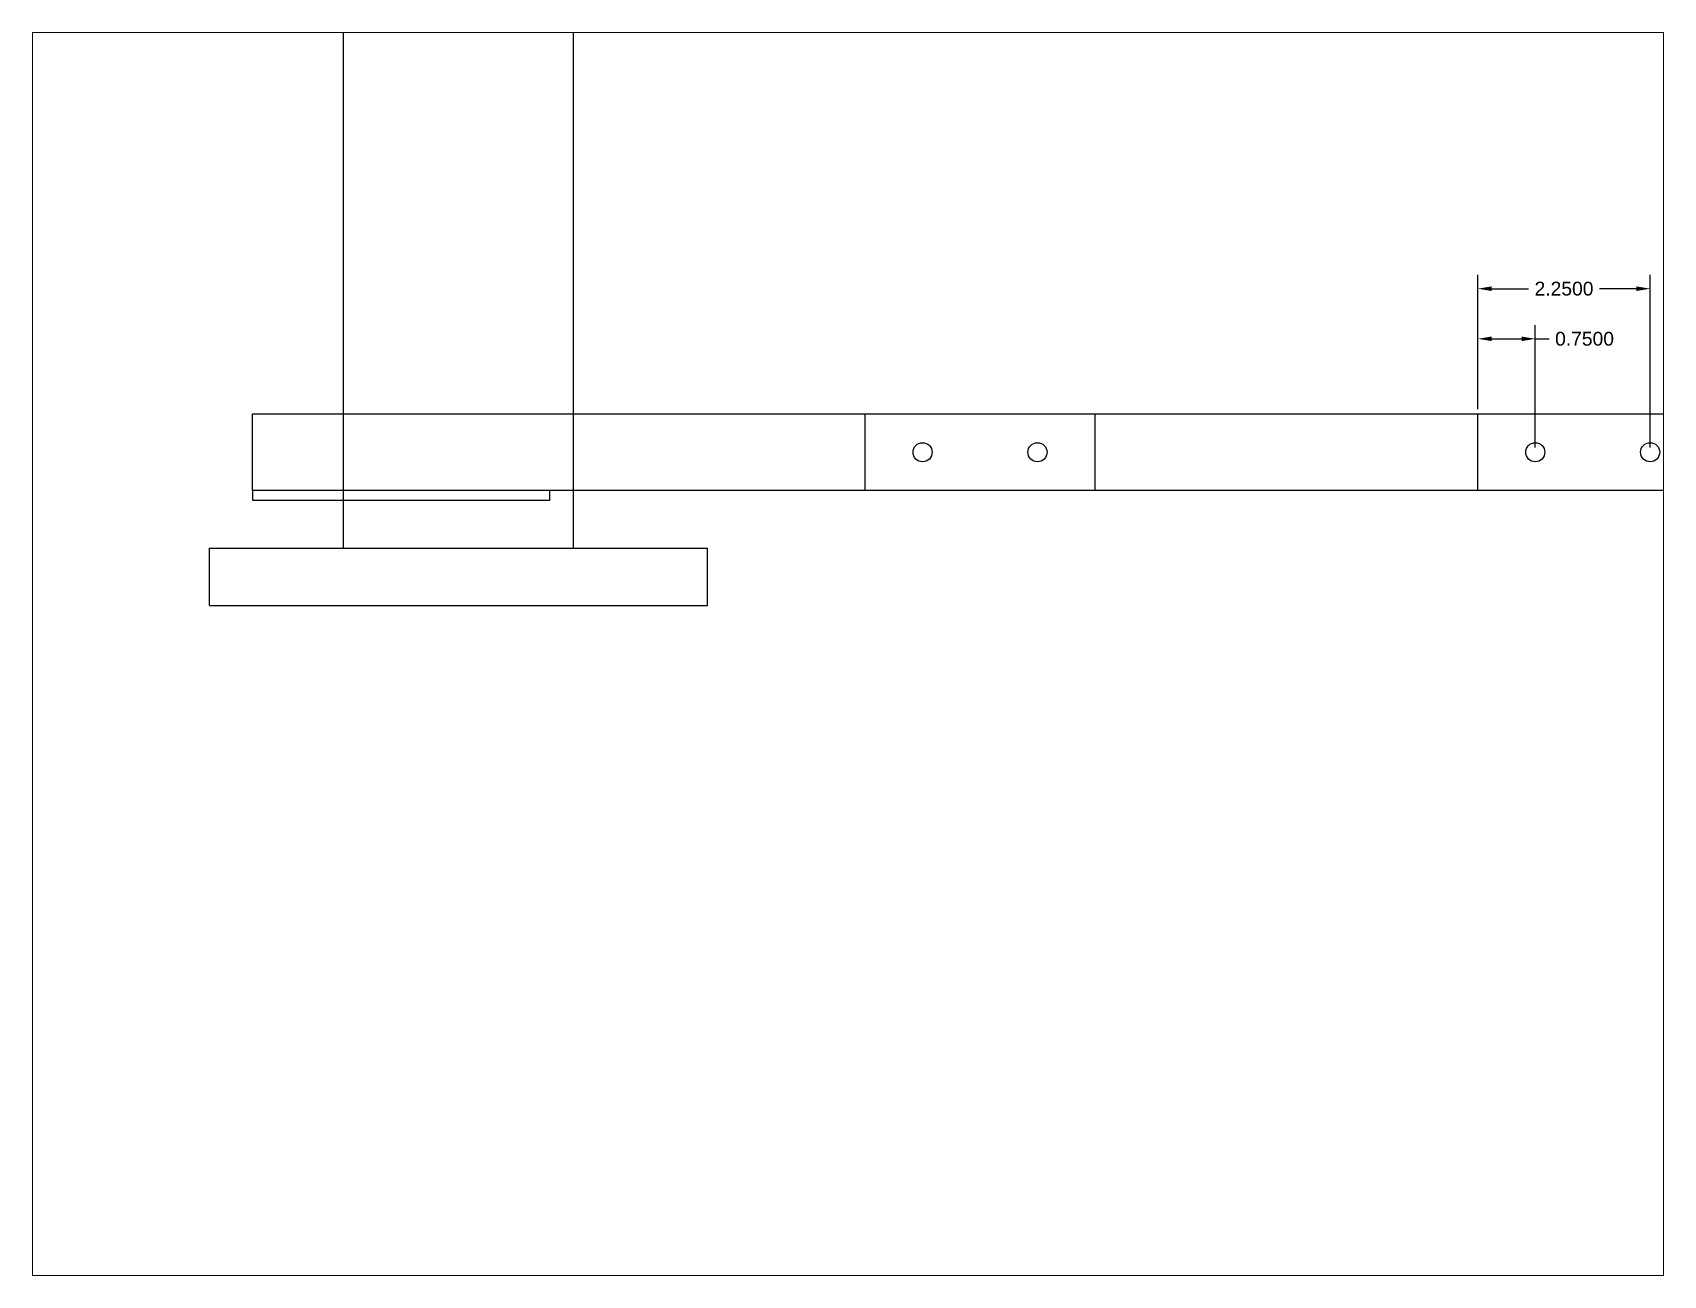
# Paper-space layout 'Layout2' of a CAD drawing. Header units: inches. Extents: x 1.05 to 9.45, y 0.8 to 7.2.
# The model-space entities are those that its viewports show. They can reach past a viewport. Long polylines and large blocks are cut down to what shows.
import ezdxf

# ---------------------------------------------------------------- set-up
doc = ezdxf.new("R2010")
doc.units = ezdxf.units.IN
doc.header["$MEASUREMENT"] = 0
for name, color, linetype in [('chassis', 150, 'Continuous'), ('motors', 30, 'Continuous'), ('wheels', 200, 'Continuous')]:
    doc.layers.add(name, color=color, linetype=linetype)
doc.styles.get("Standard").update_dxf_attribs({"font": 'arial.ttf'})
doc.dimstyles.get("Standard").update_dxf_attribs({"dimtxt": 0.18, "dimasz": 0.18, "dimexe": 0.18, "dimexo": 0.0625, "dimgap": 0.09, "dimtad": 0, "dimtih": 1, "dimtoh": 1, "dimdec": 4, "dimzin": 0, "dimdsep": 46, "dimtxsty": 'Standard', "dimcen": 0.09, "dimadec": 0, "dimazin": 0, "dimtfac": 1, "dimtdec": 4, "dimtofl": 0, "dimtmove": 0, "dimatfit": 3, "dimfxl": 1, "dimtolj": 1, "dimtzin": 0, "dimarcsym": 0})

# ---------------------------------------------------------------- blocks, each defined once
blk = doc.blocks.new('*D9')
at = {"layer": 'Defpoints', "color": 0, "transparency": 16777216}
for p in [(26.224, 14.427), (25.474, 13.446), (26.224, 12.946)]:
    blk.add_point(p, dxfattribs=at)
at = {"layer": 'wheels', "color": 0, "lineweight": -2, "transparency": 16777216}
for p, q in [((25.474, 13.509), (25.474, 14.607)), ((26.224, 13.009), (26.224, 14.607)), ((25.654, 14.427), (26.044, 14.427)), ((26.224, 14.427), (26.404, 14.427))]:
    blk.add_line(p, q, dxfattribs=at)
at = {"layer": 'wheels', "color": 0, "transparency": 16777216}
for points in [[(25.654, 14.457), (25.654, 14.397), (25.474, 14.427)], [(26.044, 14.457), (26.044, 14.397), (26.224, 14.427)]]:
    blk.add_solid(points, dxfattribs=at)
at = {"layer": 'wheels', "color": 0, "transparency": 16777216, "insert": (26.867, 14.427), "char_height": 0.18, "attachment_point": 5}
blk.add_mtext('\\A1;0.7500', dxfattribs=at)
blk = doc.blocks.new('*D10')
at = {"layer": 'Defpoints', "color": 0, "transparency": 16777216}
for p in [(27.724, 15.081), (25.474, 13.446), (27.724, 12.946)]:
    blk.add_point(p, dxfattribs=at)
at = {"layer": 'wheels', "color": 0, "lineweight": -2, "transparency": 16777216}
for p, q in [((25.474, 13.509), (25.474, 15.261)), ((27.724, 13.009), (27.724, 15.261)), ((25.654, 15.081), (26.134, 15.081)), ((27.544, 15.081), (27.064, 15.081))]:
    blk.add_line(p, q, dxfattribs=at)
at = {"layer": 'wheels', "color": 0, "transparency": 16777216}
for points in [[(25.654, 15.111), (25.654, 15.051), (25.474, 15.081)], [(27.544, 15.111), (27.544, 15.051), (27.724, 15.081)]]:
    blk.add_solid(points, dxfattribs=at)
at = {"layer": 'wheels', "color": 0, "transparency": 16777216, "insert": (26.599, 15.081), "char_height": 0.18, "attachment_point": 5}
blk.add_mtext('\\A1;2.2500', dxfattribs=at)

msp = doc.modelspace()

# ---------------------------------------------------------------- linework, layer by layer
at = {"layer": 'chassis'}
for points in [[(9.47376, 12.44601), (9.47376, 13.44601), (20.47376, 13.44601), (20.47376, 12.44601)], [(17.47376, 12.44601), (17.47376, 13.44601), (28.47376, 13.44601), (28.47376, 12.44601)], [(25.47376, 12.44601), (25.47376, 13.44601), (36.47376, 13.44601), (36.47376, 12.44601)]]:
    msp.add_lwpolyline(points, close=True, dxfattribs=at)
for centre in [(18.22376, 12.94601), (19.72376, 12.94601), (26.22376, 12.94601), (27.72376, 12.94601)]:
    msp.add_circle(centre, 0.125, dxfattribs=at)
at = {"layer": 'motors'}
for p, q in [((10.66475, 11.69601), (10.66475, 18.94601)), ((13.66475, 11.69601), (13.66475, 18.94601)), ((8.91475, 10.94601), (8.91475, 11.69601)), ((8.91475, 11.69601), (15.41475, 11.69601)), ((15.41475, 10.94601), (15.41475, 11.69601)), ((8.91475, 10.94601), (15.41475, 10.94601))]:
    msp.add_line(p, q, dxfattribs=at)
msp.add_lwpolyline([(13.35573, 12.44601), (9.47376, 12.44601), (9.47376, 12.32101), (13.35573, 12.32101)], close=True, dxfattribs=at)

# ---------------------------------------------------------------- dimensions: what is measured, and where the dimension line sits
at = {"layer": 'wheels'}
for base, p2, picture, middle in [((27.72376, 15.08115), (27.72376, 12.94601), '*D10', (26.59876, 15.08115)), ((26.22376, 14.42738), (26.22376, 12.94601), '*D9', (26.86709, 14.42738))]:
    dim = msp.add_linear_dim(base=base, p1=(25.47376, 13.44601), p2=p2, dimstyle='Standard', dxfattribs=at)
    dim.commit()
    dim.dimension.update_dxf_attribs({"geometry": picture, "text_midpoint": middle})

psp = doc.layouts.new('Layout2')

# ---------------------------------------------------------------- viewports
at = {"layer": '0'}
psp.add_viewport(center=(5.25, 4), size=(8.4, 6.4), view_center_point=(17.25, 10.3125), view_height=16.2232556, dxfattribs=at)

doc.saveas('drawing.dxf')
